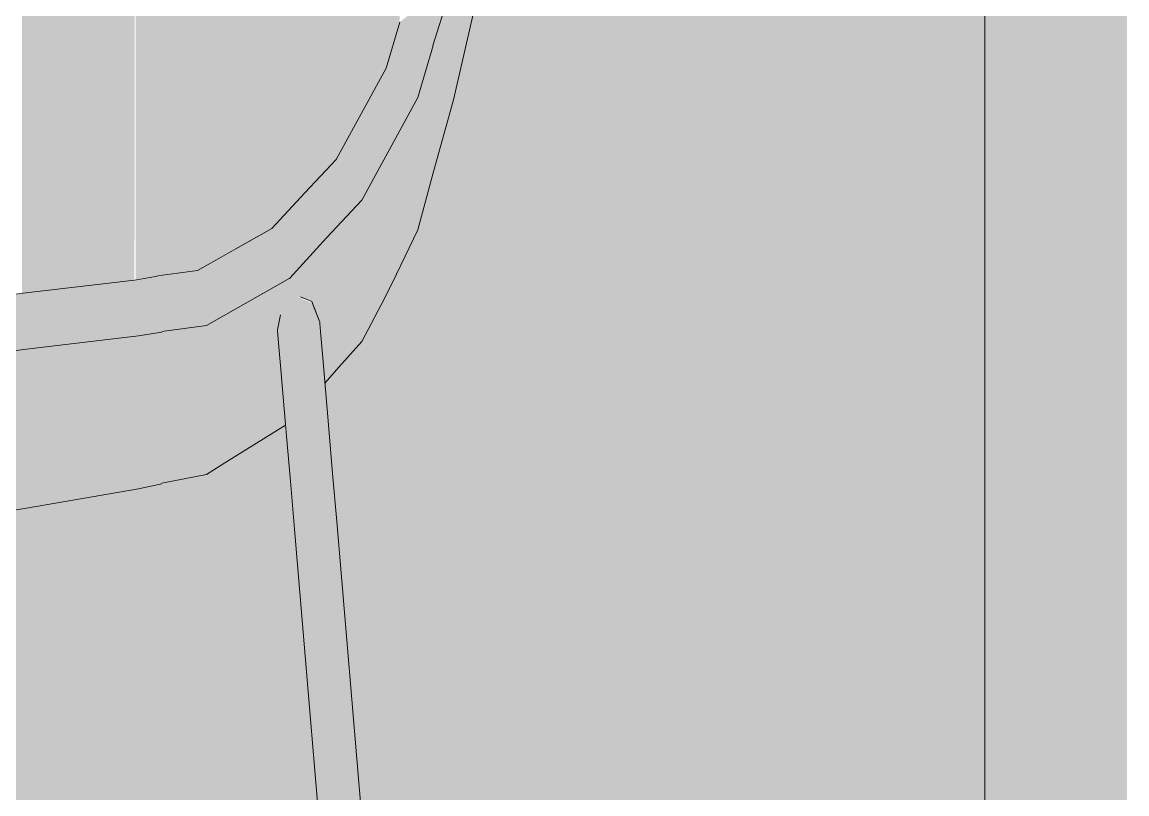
# Model space of a CAD drawing. Header units: centimetres. Extents: x -4381 to 5639, y -3920 to 4826.
# Drawn here: x 74.5737 to 74.8069, y 32.5225 to 32.6855 of the extents above; entities that cross this region are included whole.
import ezdxf
from ezdxf.xclip import XClip

# ---------------------------------------------------------------- set-up
doc = ezdxf.new("R2010")
doc.units = ezdxf.units.CM
doc.header["$MEASUREMENT"] = 0
doc.header["$XCLIPFRAME"] = 0
doc.set_wipeout_variables(frame=1)
doc.linetypes.add('Wipeout_Contour', pattern=[100, 0, -100])
for name, color, linetype in [('01- MOBILIER', 7, 'Continuous'), ('Drawing & Figure', 7, 'Continuous'), ('Structural - Bearing', 7, 'Continuous')]:
    doc.layers.add(name, color=color, linetype=linetype)
for name, color, linetype, lineweight in [('01- MOBILIER_Pen_No__101', 252, 'Continuous', 5), ('01- MOBILIER_Pen_No__18', 9, 'Continuous', 5), ('01- MOBILIER_Pen_No__2', 8, 'Continuous', 5), ('01- MOBILIER_Pen_No__7', 7, 'Continuous', 5)]:
    doc.layers.add(name, color=color, linetype=linetype, lineweight=lineweight)
for name, color, linetype, lineweight, true_color in [('01- MOBILIER_Pen_No__102', 7, 'Continuous', 5, 0xcccccc), ('01- MOBILIER_Pen_No__112', 7, 'Continuous', 5, 0xd5aaaa), ('01- MOBILIER_Pen_No__160', 7, 'Continuous', 5, 0xdae3bb), ('01- MOBILIER_Pen_No__178', 7, 'Continuous', 5, 0xbda888), ('01- MOBILIER_Pen_No__180', 7, 'Continuous', 5, 0xe2e3c6), ('01- MOBILIER_Pen_No__184', 7, 'Continuous', 5, 0xc5d295), ('01- MOBILIER_Pen_No__186', 7, 'Continuous', 5, 0xe8e8e8), ('01- MOBILIER_Pen_No__62', 7, 'Continuous', 5, 0xaaaaaa), ('Structural - Bearing_Pen_No__102', 7, 'Continuous', 5, 0xcccccc)]:
    doc.layers.add(name, color=color, linetype=linetype, lineweight=lineweight, true_color=true_color)

# ---------------------------------------------------------------- blocks, each defined once
blk = doc.blocks.new('Drawing_7_7', base_point=(-363.09186, 32.20361))
at = {"color": 254, "linetype": 'Wipeout_Contour', "lineweight": 0, "ltscale": 325.861173}
blk.add_wipeout([(74.5737, 32.87861), (74.5737, 32.62819), (74.59742, 32.63101), (74.59765, 32.87861)], dxfattribs=at).dxf.layer = '01- MOBILIER'
at = {"color": 254, "linetype": 'Wipeout_Contour', "lineweight": 0, "ltscale": 326.193662}
blk.add_wipeout([(74.77889, 32.20361), (74.77889, 32.85611), (74.77688, 32.85611), (74.77688, 32.20361)], dxfattribs=at).dxf.layer = '01- MOBILIER'
at = {"color": 254, "linetype": 'Wipeout_Contour', "lineweight": 0, "ltscale": 326.296332}
blk.add_wipeout([(74.80688, 32.20361), (74.80688, 32.85611), (74.80487, 32.85611), (74.80487, 32.20361)], dxfattribs=at).dxf.layer = '01- MOBILIER'
at = {"color": 254, "linetype": 'Wipeout_Contour', "lineweight": 0, "ltscale": 325.519929}
blk.add_wipeout([(74.67063, 32.20361), (74.67196, 32.20361), (74.64011, 32.58001), (74.63875, 32.58043)], dxfattribs=at).dxf.layer = '01- MOBILIER'
at = {"layer": '01- MOBILIER_Pen_No__101', "linetype": 'Continuous', "ltscale": 10}
blk.add_hatch(color=256, dxfattribs=at).paths.add_polyline_path([(74.77889, 32.20361), (74.77889, 32.85611), (74.77688, 32.85611), (74.77688, 32.20361)])
at = {"layer": '01- MOBILIER_Pen_No__102', "linetype": 'Continuous', "ltscale": 10}
blk.add_hatch(color=256, dxfattribs=at).paths.add_polyline_path([(74.80688, 32.20361), (74.80688, 32.85611), (74.80487, 32.85611), (74.80487, 32.20361)])
at = {"layer": '01- MOBILIER_Pen_No__160', "linetype": 'Continuous', "ltscale": 10}
blk.add_hatch(color=256, dxfattribs=at).paths.add_polyline_path([(74.5737, 32.87861), (74.5737, 32.62819), (74.59742, 32.63101), (74.59765, 32.87861)])
at = {"layer": '01- MOBILIER_Pen_No__186', "linetype": 'Continuous', "ltscale": 10}
blk.add_hatch(color=256, dxfattribs=at).paths.add_polyline_path([(74.67063, 32.20361), (74.67196, 32.20361), (74.64011, 32.58001), (74.63875, 32.58043)])
at = {"color": 254, "linetype": 'Wipeout_Contour', "lineweight": 0, "ltscale": 488.554374}
blk.add_wipeout([(74.59765, 32.87861), (74.59765, 32.63105), (74.60229, 32.63183), (74.6107, 32.63304), (74.61857, 32.63745), (74.61857, 32.87861)], dxfattribs=at).dxf.layer = '01- MOBILIER'
at = {"color": 254, "linetype": 'Wipeout_Contour', "lineweight": 0, "ltscale": 326.282561}
blk.add_wipeout([(74.80487, 32.20361), (74.80487, 32.85611), (74.79938, 32.85611), (74.79938, 32.20361)], dxfattribs=at).dxf.layer = '01- MOBILIER'
at = {"color": 254, "linetype": 'Wipeout_Contour', "lineweight": 0, "ltscale": 243.969373}
blk.add_wipeout([(74.56606, 32.62722), (74.57462, 32.61639), (74.57395, 32.62822)], dxfattribs=at).dxf.layer = '01- MOBILIER'
at = {"color": 254, "linetype": 'Wipeout_Contour', "lineweight": 0, "ltscale": 325.51347}
blk.add_wipeout([(74.66742, 32.20361), (74.67063, 32.20361), (74.63875, 32.58043), (74.63557, 32.58014)], dxfattribs=at).dxf.layer = '01- MOBILIER'
at = {"layer": '01- MOBILIER_Pen_No__180', "linetype": 'Continuous', "ltscale": 10}
blk.add_hatch(color=256, dxfattribs=at).paths.add_polyline_path([(74.56606, 32.62722), (74.57462, 32.61639), (74.57395, 32.62822)])
at = {"layer": '01- MOBILIER_Pen_No__184', "linetype": 'Continuous', "ltscale": 10}
blk.add_hatch(color=256, dxfattribs=at).paths.add_polyline_path([(74.59765, 32.87861), (74.59765, 32.63105), (74.60229, 32.63183), (74.6107, 32.63304), (74.61857, 32.63745), (74.61857, 32.87861)])
at = {"layer": '01- MOBILIER_Pen_No__186', "linetype": 'Continuous', "ltscale": 10}
for points in [[(74.80487, 32.20361), (74.80487, 32.85611), (74.79938, 32.85611), (74.79938, 32.20361)], [(74.66742, 32.20361), (74.67063, 32.20361), (74.63875, 32.58043), (74.63557, 32.58014)]]:
    blk.add_hatch(color=256, dxfattribs=at).paths.add_polyline_path(points)
at = {"color": 254, "linetype": 'Wipeout_Contour', "lineweight": 0, "ltscale": 325.998597}
blk.add_wipeout([(74.61857, 32.87861), (74.61857, 32.63745), (74.62643, 32.64187), (74.62643, 32.87861)], dxfattribs=at).dxf.layer = '01- MOBILIER'
at = {"color": 254, "linetype": 'Wipeout_Contour', "lineweight": 0, "ltscale": 326.258727}
blk.add_wipeout([(74.79938, 32.20361), (74.79938, 32.85611), (74.79188, 32.85611), (74.79188, 32.20361)], dxfattribs=at).dxf.layer = '01- MOBILIER'
at = {"color": 254, "linetype": 'Wipeout_Contour', "lineweight": 0, "ltscale": 244.404879}
blk.add_wipeout([(74.56606, 32.62722), (74.56666, 32.61539), (74.57462, 32.61639)], dxfattribs=at).dxf.layer = '01- MOBILIER'
at = {"color": 254, "linetype": 'Wipeout_Contour', "lineweight": 0, "ltscale": 325.501966}
blk.add_wipeout([(74.66421, 32.20361), (74.66742, 32.20361), (74.63557, 32.58014), (74.63243, 32.57931)], dxfattribs=at).dxf.layer = '01- MOBILIER'
at = {"layer": '01- MOBILIER_Pen_No__101', "linetype": 'Continuous', "ltscale": 10}
blk.add_hatch(color=256, dxfattribs=at).paths.add_polyline_path([(74.66421, 32.20361), (74.66742, 32.20361), (74.63557, 32.58014), (74.63243, 32.57931)])
at = {"layer": '01- MOBILIER_Pen_No__102', "linetype": 'Continuous', "ltscale": 10}
blk.add_hatch(color=256, dxfattribs=at).paths.add_polyline_path([(74.79938, 32.20361), (74.79938, 32.85611), (74.79188, 32.85611), (74.79188, 32.20361)])
at = {"layer": '01- MOBILIER_Pen_No__112', "linetype": 'Continuous', "ltscale": 10}
blk.add_hatch(color=256, dxfattribs=at).paths.add_polyline_path([(74.61857, 32.87861), (74.61857, 32.63745), (74.62643, 32.64187), (74.62643, 32.87861)])
at = {"layer": '01- MOBILIER_Pen_No__180', "linetype": 'Continuous', "ltscale": 10}
blk.add_hatch(color=256, dxfattribs=at).paths.add_polyline_path([(74.56606, 32.62722), (74.56666, 32.61539), (74.57462, 32.61639)])
at = {"color": 254, "linetype": 'Wipeout_Contour', "lineweight": 0, "ltscale": 407.329464}
blk.add_wipeout([(74.62643, 32.87861), (74.62643, 32.64187), (74.63336, 32.6494), (74.64002, 32.65645), (74.64002, 32.87861)], dxfattribs=at).dxf.layer = '01- MOBILIER'
at = {"color": 254, "linetype": 'Wipeout_Contour', "lineweight": 0, "ltscale": 326.231217}
blk.add_wipeout([(74.79188, 32.20361), (74.79188, 32.85611), (74.78438, 32.85611), (74.78438, 32.20361)], dxfattribs=at).dxf.layer = '01- MOBILIER'
at = {"color": 254, "linetype": 'Wipeout_Contour', "lineweight": 0, "ltscale": 243.922129}
blk.add_wipeout([(74.57395, 32.62822), (74.59827, 32.61921), (74.59742, 32.63101)], dxfattribs=at).dxf.layer = '01- MOBILIER'
at = {"color": 254, "linetype": 'Wipeout_Contour', "lineweight": 0, "ltscale": 325.493218}
blk.add_wipeout([(74.66289, 32.20361), (74.66421, 32.20361), (74.63243, 32.57931), (74.63118, 32.57842)], dxfattribs=at).dxf.layer = '01- MOBILIER'
at = {"layer": '01- MOBILIER_Pen_No__101', "linetype": 'Continuous', "ltscale": 10}
for points in [[(74.62643, 32.87861), (74.62643, 32.64187), (74.63336, 32.6494), (74.64002, 32.65645), (74.64002, 32.87861)], [(74.66289, 32.20361), (74.66421, 32.20361), (74.63243, 32.57931), (74.63118, 32.57842)]]:
    blk.add_hatch(color=256, dxfattribs=at).paths.add_polyline_path(points)
at = {"layer": '01- MOBILIER_Pen_No__180', "linetype": 'Continuous', "ltscale": 10}
blk.add_hatch(color=256, dxfattribs=at).paths.add_polyline_path([(74.57395, 32.62822), (74.59827, 32.61921), (74.59742, 32.63101)])
at = {"layer": '01- MOBILIER_Pen_No__62', "linetype": 'Continuous', "ltscale": 10}
blk.add_hatch(color=256, dxfattribs=at).paths.add_polyline_path([(74.79188, 32.20361), (74.79188, 32.85611), (74.78438, 32.85611), (74.78438, 32.20361)])
at = {"color": 254, "linetype": 'Wipeout_Contour', "lineweight": 0, "ltscale": 326.130654}
blk.add_wipeout([(74.64002, 32.87861), (74.64002, 32.65645), (74.65053, 32.67572), (74.65053, 32.87861)], dxfattribs=at).dxf.layer = '01- MOBILIER'
at = {"color": 254, "linetype": 'Wipeout_Contour', "lineweight": 0, "ltscale": 326.207401}
blk.add_wipeout([(74.78438, 32.20361), (74.78438, 32.85611), (74.77889, 32.85611), (74.77889, 32.20361)], dxfattribs=at).dxf.layer = '01- MOBILIER'
at = {"color": 254, "linetype": 'Wipeout_Contour', "lineweight": 0, "ltscale": 244.54383}
blk.add_wipeout([(74.57395, 32.62822), (74.57462, 32.61639), (74.59827, 32.61921)], dxfattribs=at).dxf.layer = '01- MOBILIER'
at = {"color": 254, "linetype": 'Wipeout_Contour', "lineweight": 0, "ltscale": 325.718515}
blk.add_wipeout([(74.64011, 32.58001), (74.63925, 32.59017), (74.63783, 32.59136), (74.63875, 32.58043)], dxfattribs=at).dxf.layer = '01- MOBILIER'
at = {"layer": '01- MOBILIER_Pen_No__180', "linetype": 'Continuous', "ltscale": 10}
blk.add_hatch(color=256, dxfattribs=at).paths.add_polyline_path([(74.57395, 32.62822), (74.57462, 32.61639), (74.59827, 32.61921)])
at = {"layer": '01- MOBILIER_Pen_No__186', "linetype": 'Continuous', "ltscale": 10}
blk.add_hatch(color=256, dxfattribs=at).paths.add_polyline_path([(74.64011, 32.58001), (74.63925, 32.59017), (74.63783, 32.59136), (74.63875, 32.58043)])
at = {"layer": '01- MOBILIER_Pen_No__2', "linetype": 'Continuous', "ltscale": 10}
for points in [[(74.64002, 32.87861), (74.64002, 32.65645), (74.65053, 32.67572), (74.65053, 32.87861)], [(74.78438, 32.20361), (74.78438, 32.85611), (74.77889, 32.85611), (74.77889, 32.20361)]]:
    blk.add_hatch(color=256, dxfattribs=at).paths.add_polyline_path(points)
at = {"layer": '01- MOBILIER_Pen_No__7', "linetype": 'Continuous', "ltscale": 10}
blk.add_line((74.56606, 32.62722), (74.57395, 32.62822), dxfattribs=at)
at = {"color": 254, "linetype": 'Wipeout_Contour', "lineweight": 0, "ltscale": 326.15127}
blk.add_wipeout([(74.65339, 32.87861), (74.65053, 32.87861), (74.65053, 32.67572), (74.65339, 32.68541)], dxfattribs=at).dxf.layer = '01- MOBILIER'
at = {"color": 254, "linetype": 'Wipeout_Contour', "lineweight": 0, "ltscale": 244.129872}
blk.add_wipeout([(74.59742, 32.63101), (74.60318, 32.62003), (74.6023, 32.63183)], dxfattribs=at).dxf.layer = '01- MOBILIER'
at = {"color": 254, "linetype": 'Wipeout_Contour', "lineweight": 0, "ltscale": 325.768235}
blk.add_wipeout([(74.63875, 32.58043), (74.63783, 32.59136), (74.63462, 32.59138), (74.63557, 32.58014)], dxfattribs=at).dxf.layer = '01- MOBILIER'
at = {"layer": '01- MOBILIER_Pen_No__180', "linetype": 'Continuous', "ltscale": 10}
blk.add_hatch(color=256, dxfattribs=at).paths.add_polyline_path([(74.59742, 32.63101), (74.60318, 32.62003), (74.6023, 32.63183)])
at = {"layer": '01- MOBILIER_Pen_No__186', "linetype": 'Continuous', "ltscale": 10}
blk.add_hatch(color=256, dxfattribs=at).paths.add_polyline_path([(74.63875, 32.58043), (74.63783, 32.59136), (74.63462, 32.59138), (74.63557, 32.58014)])
at = {"layer": '01- MOBILIER_Pen_No__2', "linetype": 'Continuous', "ltscale": 10}
blk.add_hatch(color=256, dxfattribs=at).paths.add_polyline_path([(74.65339, 32.87861), (74.65053, 32.87861), (74.65053, 32.67572), (74.65339, 32.68541)])
at = {"color": 254, "linetype": 'Wipeout_Contour', "lineweight": 0, "ltscale": 244.4171}
blk.add_wipeout([(74.59742, 32.63101), (74.59827, 32.61921), (74.60318, 32.62003)], dxfattribs=at).dxf.layer = '01- MOBILIER'
at = {"color": 254, "linetype": 'Wipeout_Contour', "lineweight": 0, "ltscale": 325.719434}
blk.add_wipeout([(74.63925, 32.59017), (74.63845, 32.59963), (74.63695, 32.60175), (74.63783, 32.59136)], dxfattribs=at).dxf.layer = '01- MOBILIER'
at = {"color": 254, "linetype": 'Wipeout_Contour', "lineweight": 0, "ltscale": 325.747347}
blk.add_wipeout([(74.63557, 32.58014), (74.63462, 32.59138), (74.63151, 32.59023), (74.63243, 32.57931)], dxfattribs=at).dxf.layer = '01- MOBILIER'
at = {"layer": '01- MOBILIER_Pen_No__180', "linetype": 'Continuous', "ltscale": 10}
blk.add_hatch(color=256, dxfattribs=at).paths.add_polyline_path([(74.59742, 32.63101), (74.59827, 32.61921), (74.60318, 32.62003)])
at = {"layer": '01- MOBILIER_Pen_No__186', "linetype": 'Continuous', "ltscale": 10}
blk.add_hatch(color=256, dxfattribs=at).paths.add_polyline_path([(74.63925, 32.59017), (74.63845, 32.59963), (74.63695, 32.60175), (74.63783, 32.59136)])
at = {"layer": '01- MOBILIER_Pen_No__62', "linetype": 'Continuous', "ltscale": 10}
blk.add_hatch(color=256, dxfattribs=at).paths.add_polyline_path([(74.63557, 32.58014), (74.63462, 32.59138), (74.63151, 32.59023), (74.63243, 32.57931)])
at = {"layer": '01- MOBILIER_Pen_No__7', "linetype": 'Continuous', "ltscale": 10}
blk.add_line((74.57395, 32.62822), (74.59742, 32.63101), dxfattribs=at)
at = {"color": 254, "linetype": 'Wipeout_Contour', "lineweight": 0, "ltscale": 244.16889}
blk.add_wipeout([(74.60229, 32.63192), (74.61259, 32.62142), (74.6107, 32.63304)], dxfattribs=at).dxf.layer = '01- MOBILIER'
at = {"color": 254, "linetype": 'Wipeout_Contour', "lineweight": 0, "ltscale": 488.825347}
blk.add_wipeout([(74.56666, 32.61539), (74.56666, 32.58155), (74.57462, 32.58286), (74.59827, 32.58692), (74.59827, 32.61921), (74.57462, 32.61639)], dxfattribs=at).dxf.layer = '01- MOBILIER'
at = {"color": 254, "linetype": 'Wipeout_Contour', "lineweight": 0, "ltscale": 325.756675}
blk.add_wipeout([(74.63783, 32.59136), (74.63695, 32.60175), (74.6337, 32.60217), (74.63462, 32.59138)], dxfattribs=at).dxf.layer = '01- MOBILIER'
at = {"color": 254, "linetype": 'Wipeout_Contour', "lineweight": 0, "ltscale": 325.74307}
blk.add_wipeout([(74.63243, 32.57931), (74.63151, 32.59023), (74.63032, 32.58858), (74.63118, 32.57842)], dxfattribs=at).dxf.layer = '01- MOBILIER'
at = {"layer": '01- MOBILIER_Pen_No__101', "linetype": 'Continuous', "ltscale": 10}
blk.add_hatch(color=256, dxfattribs=at).paths.add_polyline_path([(74.63243, 32.57931), (74.63151, 32.59023), (74.63032, 32.58858), (74.63118, 32.57842)])
at = {"layer": '01- MOBILIER_Pen_No__178', "linetype": 'Continuous', "ltscale": 10}
blk.add_hatch(color=256, dxfattribs=at).paths.add_polyline_path([(74.56666, 32.61539), (74.56666, 32.58155), (74.57462, 32.58286), (74.59827, 32.58692), (74.59827, 32.61921), (74.57462, 32.61639)])
at = {"layer": '01- MOBILIER_Pen_No__186', "linetype": 'Continuous', "ltscale": 10}
for points in [[(74.60229, 32.63192), (74.61259, 32.62142), (74.6107, 32.63304)], [(74.63783, 32.59136), (74.63695, 32.60175), (74.6337, 32.60217), (74.63462, 32.59138)]]:
    blk.add_hatch(color=256, dxfattribs=at).paths.add_polyline_path(points)
at = {"layer": '01- MOBILIER_Pen_No__7', "linetype": 'Continuous', "ltscale": 10}
blk.add_line((74.56666, 32.61539), (74.57462, 32.61639), dxfattribs=at)
at = {"color": 254, "linetype": 'Wipeout_Contour', "lineweight": 0, "ltscale": 406.583879}
blk.add_wipeout([(74.59827, 32.58692), (74.60318, 32.58801), (74.60318, 32.60028), (74.60318, 32.62003), (74.59827, 32.61921)], dxfattribs=at).dxf.layer = '01- MOBILIER'
at = {"color": 254, "linetype": 'Wipeout_Contour', "lineweight": 0, "ltscale": 325.737683}
blk.add_wipeout([(74.63845, 32.59963), (74.63775, 32.6079), (74.63618, 32.61084), (74.63695, 32.60175)], dxfattribs=at).dxf.layer = '01- MOBILIER'
at = {"color": 254, "linetype": 'Wipeout_Contour', "lineweight": 0, "ltscale": 325.760168}
blk.add_wipeout([(74.63462, 32.59138), (74.6337, 32.60217), (74.63063, 32.60063), (74.63151, 32.59023)], dxfattribs=at).dxf.layer = '01- MOBILIER'
at = {"layer": '01- MOBILIER_Pen_No__178', "linetype": 'Continuous', "ltscale": 10}
blk.add_hatch(color=256, dxfattribs=at).paths.add_polyline_path([(74.59827, 32.58692), (74.60318, 32.58801), (74.60318, 32.60028), (74.60318, 32.62003), (74.59827, 32.61921)])
at = {"layer": '01- MOBILIER_Pen_No__186', "linetype": 'Continuous', "ltscale": 10}
blk.add_hatch(color=256, dxfattribs=at).paths.add_polyline_path([(74.63845, 32.59963), (74.63775, 32.6079), (74.63618, 32.61084), (74.63695, 32.60175)])
at = {"layer": '01- MOBILIER_Pen_No__62', "linetype": 'Continuous', "ltscale": 10}
blk.add_hatch(color=256, dxfattribs=at).paths.add_polyline_path([(74.63462, 32.59138), (74.6337, 32.60217), (74.63063, 32.60063), (74.63151, 32.59023)])
at = {"layer": '01- MOBILIER_Pen_No__7', "linetype": 'Continuous', "ltscale": 10}
blk.add_line((74.57462, 32.61639), (74.59827, 32.61921), dxfattribs=at)
at = {"color": 254, "linetype": 'Wipeout_Contour', "lineweight": 0, "ltscale": 244.508155}
blk.add_wipeout([(74.60229, 32.63192), (74.60318, 32.62012), (74.61259, 32.62142)], dxfattribs=at).dxf.layer = '01- MOBILIER'
at = {"color": 254, "linetype": 'Wipeout_Contour', "lineweight": 0, "ltscale": 325.770509}
blk.add_wipeout([(74.63695, 32.60175), (74.63618, 32.61084), (74.63291, 32.6116), (74.6337, 32.60217)], dxfattribs=at).dxf.layer = '01- MOBILIER'
at = {"color": 254, "linetype": 'Wipeout_Contour', "lineweight": 0, "ltscale": 325.759363}
blk.add_wipeout([(74.63151, 32.59023), (74.63063, 32.60063), (74.62952, 32.59804), (74.63032, 32.58858)], dxfattribs=at).dxf.layer = '01- MOBILIER'
at = {"layer": '01- MOBILIER', "linetype": 'Continuous', "lineweight": 0, "ltscale": 10, "true_color": 0xffffff}
blk.add_hatch(color=7, dxfattribs=at).paths.add_polyline_path([(74.63695, 32.60175), (74.63618, 32.61084), (74.63291, 32.6116), (74.6337, 32.60217)])
at = {"layer": '01- MOBILIER_Pen_No__101', "linetype": 'Continuous', "ltscale": 10}
blk.add_hatch(color=256, dxfattribs=at).paths.add_polyline_path([(74.63151, 32.59023), (74.63063, 32.60063), (74.62952, 32.59804), (74.63032, 32.58858)])
at = {"layer": '01- MOBILIER_Pen_No__186', "linetype": 'Continuous', "ltscale": 10}
blk.add_hatch(color=256, dxfattribs=at).paths.add_polyline_path([(74.60229, 32.63192), (74.60318, 32.62012), (74.61259, 32.62142)])
at = {"color": 254, "linetype": 'Wipeout_Contour', "lineweight": 0, "ltscale": 243.926206}
blk.add_wipeout([(74.6107, 32.63304), (74.63021, 32.6314), (74.62643, 32.64186)], dxfattribs=at).dxf.layer = '01- MOBILIER'
at = {"color": 254, "linetype": 'Wipeout_Contour', "lineweight": 0, "ltscale": 325.755494}
blk.add_wipeout([(74.63775, 32.6079), (74.63719, 32.61456), (74.63556, 32.61818), (74.63618, 32.61084)], dxfattribs=at).dxf.layer = '01- MOBILIER'
at = {"color": 254, "linetype": 'Wipeout_Contour', "lineweight": 0, "ltscale": 325.772903}
blk.add_wipeout([(74.6337, 32.60217), (74.63291, 32.6116), (74.62986, 32.60972), (74.63063, 32.60063)], dxfattribs=at).dxf.layer = '01- MOBILIER'
at = {"layer": '01- MOBILIER_Pen_No__186', "linetype": 'Continuous', "ltscale": 10}
for points in [[(74.6107, 32.63304), (74.63021, 32.6314), (74.62643, 32.64186)], [(74.63775, 32.6079), (74.63719, 32.61456), (74.63556, 32.61818), (74.63618, 32.61084)]]:
    blk.add_hatch(color=256, dxfattribs=at).paths.add_polyline_path(points)
at = {"layer": '01- MOBILIER_Pen_No__62', "linetype": 'Continuous', "ltscale": 10}
blk.add_hatch(color=256, dxfattribs=at).paths.add_polyline_path([(74.6337, 32.60217), (74.63291, 32.6116), (74.62986, 32.60972), (74.63063, 32.60063)])
at = {"color": 254, "linetype": 'Wipeout_Contour', "lineweight": 0, "ltscale": 244.172555}
blk.add_wipeout([(74.62643, 32.64186), (74.63798, 32.63989), (74.63336, 32.6494)], dxfattribs=at).dxf.layer = '01- MOBILIER'
at = {"color": 254, "linetype": 'Wipeout_Contour', "lineweight": 0, "ltscale": 325.782731}
blk.add_wipeout([(74.63618, 32.61084), (74.63556, 32.61818), (74.63226, 32.6192), (74.63291, 32.6116)], dxfattribs=at).dxf.layer = '01- MOBILIER'
at = {"color": 254, "linetype": 'Wipeout_Contour', "lineweight": 0, "ltscale": 325.772999}
blk.add_wipeout([(74.63063, 32.60063), (74.62986, 32.60972), (74.62882, 32.6063), (74.62952, 32.59804)], dxfattribs=at).dxf.layer = '01- MOBILIER'
at = {"layer": '01- MOBILIER', "linetype": 'Continuous', "lineweight": 0, "ltscale": 10, "true_color": 0xffffff}
blk.add_hatch(color=7, dxfattribs=at).paths.add_polyline_path([(74.63618, 32.61084), (74.63556, 32.61818), (74.63226, 32.6192), (74.63291, 32.6116)])
at = {"layer": '01- MOBILIER_Pen_No__101', "linetype": 'Continuous', "ltscale": 10}
blk.add_hatch(color=256, dxfattribs=at).paths.add_polyline_path([(74.63063, 32.60063), (74.62986, 32.60972), (74.62882, 32.6063), (74.62952, 32.59804)])
at = {"layer": '01- MOBILIER_Pen_No__186', "linetype": 'Continuous', "ltscale": 10}
blk.add_hatch(color=256, dxfattribs=at).paths.add_polyline_path([(74.62643, 32.64186), (74.63798, 32.63989), (74.63336, 32.6494)])
at = {"color": 254, "linetype": 'Wipeout_Contour', "lineweight": 0, "ltscale": 244.234689}
blk.add_wipeout([(74.63336, 32.6494), (74.64543, 32.64785), (74.64002, 32.65645)], dxfattribs=at).dxf.layer = '01- MOBILIER'
at = {"color": 254, "linetype": 'Wipeout_Contour', "lineweight": 0, "ltscale": 325.773058}
blk.add_wipeout([(74.63719, 32.61456), (74.63679, 32.6193), (74.63512, 32.62338), (74.63556, 32.61818)], dxfattribs=at).dxf.layer = '01- MOBILIER'
at = {"color": 254, "linetype": 'Wipeout_Contour', "lineweight": 0, "ltscale": 325.783552}
blk.add_wipeout([(74.63291, 32.6116), (74.63226, 32.6192), (74.62924, 32.61705), (74.62986, 32.60972)], dxfattribs=at).dxf.layer = '01- MOBILIER'
at = {"layer": '01- MOBILIER_Pen_No__18', "linetype": 'Continuous', "ltscale": 10}
blk.add_hatch(color=256, dxfattribs=at).paths.add_polyline_path([(74.63291, 32.6116), (74.63226, 32.6192), (74.62924, 32.61705), (74.62986, 32.60972)])
at = {"layer": '01- MOBILIER_Pen_No__186', "linetype": 'Continuous', "ltscale": 10}
for points in [[(74.63336, 32.6494), (74.64543, 32.64785), (74.64002, 32.65645)], [(74.63719, 32.61456), (74.63679, 32.6193), (74.63512, 32.62338), (74.63556, 32.61818)]]:
    blk.add_hatch(color=256, dxfattribs=at).paths.add_polyline_path(points)
at = {"color": 254, "linetype": 'Wipeout_Contour', "lineweight": 0, "ltscale": 244.427499}
blk.add_wipeout([(74.64002, 32.65645), (74.65721, 32.66957), (74.65053, 32.67572)], dxfattribs=at).dxf.layer = '01- MOBILIER'
at = {"color": 254, "linetype": 'Wipeout_Contour', "lineweight": 0, "ltscale": 325.792874}
blk.add_wipeout([(74.63556, 32.61818), (74.63512, 32.62338), (74.63181, 32.6246), (74.63226, 32.6192)], dxfattribs=at).dxf.layer = '01- MOBILIER'
at = {"color": 254, "linetype": 'Wipeout_Contour', "lineweight": 0, "ltscale": 325.783624}
blk.add_wipeout([(74.62986, 32.60972), (74.62924, 32.61705), (74.62825, 32.61297), (74.62882, 32.6063)], dxfattribs=at).dxf.layer = '01- MOBILIER'
at = {"layer": '01- MOBILIER', "linetype": 'Continuous', "lineweight": 0, "ltscale": 10, "true_color": 0xffffff}
blk.add_hatch(color=7, dxfattribs=at).paths.add_polyline_path([(74.63556, 32.61818), (74.63512, 32.62338), (74.63181, 32.6246), (74.63226, 32.6192)])
at = {"layer": '01- MOBILIER_Pen_No__101', "linetype": 'Continuous', "ltscale": 10}
blk.add_hatch(color=256, dxfattribs=at).paths.add_polyline_path([(74.62986, 32.60972), (74.62924, 32.61705), (74.62825, 32.61297), (74.62882, 32.6063)])
at = {"layer": '01- MOBILIER_Pen_No__186', "linetype": 'Continuous', "ltscale": 10}
blk.add_hatch(color=256, dxfattribs=at).paths.add_polyline_path([(74.64002, 32.65645), (74.65721, 32.66957), (74.65053, 32.67572)])
at = {"color": 254, "linetype": 'Wipeout_Contour', "lineweight": 0, "ltscale": 244.676657}
blk.add_wipeout([(74.65053, 32.67572), (74.66043, 32.68052), (74.6534, 32.68545)], dxfattribs=at).dxf.layer = '01- MOBILIER'
at = {"color": 254, "linetype": 'Wipeout_Contour', "lineweight": 0, "ltscale": 325.791829}
blk.add_wipeout([(74.63226, 32.6192), (74.63181, 32.6246), (74.6288, 32.62225), (74.62924, 32.61705)], dxfattribs=at).dxf.layer = '01- MOBILIER'
at = {"color": 254, "linetype": 'Wipeout_Contour', "lineweight": 0, "ltscale": 325.791544}
blk.add_wipeout([(74.63679, 32.6193), (74.63657, 32.62186), (74.63488, 32.62619), (74.63512, 32.62338)], dxfattribs=at).dxf.layer = '01- MOBILIER'
at = {"layer": '01- MOBILIER_Pen_No__186', "linetype": 'Continuous', "ltscale": 10}
for points in [[(74.65053, 32.67572), (74.66043, 32.68052), (74.6534, 32.68545)], [(74.63679, 32.6193), (74.63657, 32.62186), (74.63488, 32.62619), (74.63512, 32.62338)]]:
    blk.add_hatch(color=256, dxfattribs=at).paths.add_polyline_path(points)
at = {"layer": '01- MOBILIER_Pen_No__62', "linetype": 'Continuous', "ltscale": 10}
blk.add_hatch(color=256, dxfattribs=at).paths.add_polyline_path([(74.63226, 32.6192), (74.63181, 32.6246), (74.6288, 32.62225), (74.62924, 32.61705)])
at = {"color": 254, "linetype": 'Wipeout_Contour', "lineweight": 0, "ltscale": 407.90819}
blk.add_wipeout([(74.63156, 32.62751), (74.63181, 32.6246), (74.63512, 32.62338), (74.63488, 32.62619), (74.63157, 32.62752)], dxfattribs=at).dxf.layer = '01- MOBILIER'
at = {"color": 254, "linetype": 'Wipeout_Contour', "lineweight": 0, "ltscale": 325.790704}
blk.add_wipeout([(74.62924, 32.61705), (74.6288, 32.62225), (74.62785, 32.6177), (74.62825, 32.61297)], dxfattribs=at).dxf.layer = '01- MOBILIER'
at = {"layer": '01- MOBILIER', "linetype": 'Continuous', "lineweight": 0, "ltscale": 10, "true_color": 0xffffff}
blk.add_hatch(color=7, dxfattribs=at).paths.add_polyline_path([(74.63156, 32.62751), (74.63181, 32.6246), (74.63512, 32.62338), (74.63488, 32.62619), (74.63157, 32.62752)])
at = {"layer": '01- MOBILIER_Pen_No__101', "linetype": 'Continuous', "ltscale": 10}
blk.add_hatch(color=256, dxfattribs=at).paths.add_polyline_path([(74.62924, 32.61705), (74.6288, 32.62225), (74.62785, 32.6177), (74.62825, 32.61297)])
at = {"color": 254, "linetype": 'Wipeout_Contour', "lineweight": 0, "ltscale": 407.326772}
blk.add_wipeout([(74.62857, 32.62496), (74.6288, 32.62225), (74.63181, 32.6246), (74.63156, 32.62751), (74.63021, 32.62606)], dxfattribs=at).dxf.layer = '01- MOBILIER'
at = {"layer": '01- MOBILIER_Pen_No__62', "linetype": 'Continuous', "ltscale": 10}
blk.add_hatch(color=256, dxfattribs=at).paths.add_polyline_path([(74.62857, 32.62496), (74.6288, 32.62225), (74.63181, 32.6246), (74.63156, 32.62751), (74.63021, 32.62606)])
at = {"color": 254, "linetype": 'Wipeout_Contour', "lineweight": 0, "ltscale": 407.195942}
blk.add_wipeout([(74.62853, 32.62489), (74.62764, 32.62026), (74.62785, 32.6177), (74.6288, 32.62225), (74.62857, 32.62496)], dxfattribs=at).dxf.layer = '01- MOBILIER'
at = {"layer": '01- MOBILIER_Pen_No__101', "linetype": 'Continuous', "ltscale": 10}
blk.add_hatch(color=256, dxfattribs=at).paths.add_polyline_path([(74.62853, 32.62489), (74.62764, 32.62026), (74.62785, 32.6177), (74.6288, 32.62225), (74.62857, 32.62496)])
at = {"color": 254, "linetype": 'Wipeout_Contour', "lineweight": 0, "ltscale": 244.837031}
blk.add_wipeout([(74.6107, 32.63304), (74.61259, 32.62142), (74.63021, 32.6314)], dxfattribs=at).dxf.layer = '01- MOBILIER'
at = {"layer": '01- MOBILIER_Pen_No__186', "linetype": 'Continuous', "ltscale": 10}
blk.add_hatch(color=256, dxfattribs=at).paths.add_polyline_path([(74.6107, 32.63304), (74.61259, 32.62142), (74.63021, 32.6314)])
at = {"color": 254, "linetype": 'Wipeout_Contour', "lineweight": 0, "ltscale": 244.654125}
blk.add_wipeout([(74.62643, 32.64186), (74.63021, 32.6314), (74.63798, 32.63989)], dxfattribs=at).dxf.layer = '01- MOBILIER'
at = {"color": 254, "linetype": 'Wipeout_Contour', "lineweight": 0, "ltscale": 407.517764}
blk.add_wipeout([(74.60318, 32.5881), (74.61259, 32.58998), (74.61259, 32.62142), (74.60318, 32.62012), (74.60318, 32.60028)], dxfattribs=at).dxf.layer = '01- MOBILIER'
at = {"layer": '01- MOBILIER_Pen_No__178', "linetype": 'Continuous', "ltscale": 10}
blk.add_hatch(color=256, dxfattribs=at).paths.add_polyline_path([(74.60318, 32.5881), (74.61259, 32.58998), (74.61259, 32.62142), (74.60318, 32.62012), (74.60318, 32.60028)])
at = {"layer": '01- MOBILIER_Pen_No__186', "linetype": 'Continuous', "ltscale": 10}
blk.add_hatch(color=256, dxfattribs=at).paths.add_polyline_path([(74.62643, 32.64186), (74.63021, 32.6314), (74.63798, 32.63989)])
at = {"layer": '01- MOBILIER_Pen_No__7', "linetype": 'Continuous', "ltscale": 10}
blk.add_line((74.59827, 32.61921), (74.60318, 32.62003), dxfattribs=at)
at = {"color": 254, "linetype": 'Wipeout_Contour', "lineweight": 0, "ltscale": 244.644224}
blk.add_wipeout([(74.63336, 32.6494), (74.63798, 32.63989), (74.64543, 32.64785)], dxfattribs=at).dxf.layer = '01- MOBILIER'
at = {"color": 254, "linetype": 'Wipeout_Contour', "lineweight": 0, "ltscale": 732.099542}
blk.add_wipeout([(74.61259, 32.62142), (74.61259, 32.58998), (74.61651, 32.59246), (74.62932, 32.60036), (74.62762, 32.62052), (74.62822, 32.62366), (74.62853, 32.62489), (74.63021, 32.62606), (74.63021, 32.6314)], dxfattribs=at).dxf.layer = '01- MOBILIER'
at = {"layer": '01- MOBILIER_Pen_No__101', "linetype": 'Continuous', "ltscale": 10}
blk.add_hatch(color=256, dxfattribs=at).paths.add_polyline_path([(74.61259, 32.62142), (74.61259, 32.58998), (74.61651, 32.59246), (74.62932, 32.60036), (74.62762, 32.62052), (74.62822, 32.62366), (74.62853, 32.62489), (74.63021, 32.62606), (74.63021, 32.6314)])
at = {"layer": '01- MOBILIER_Pen_No__186', "linetype": 'Continuous', "ltscale": 10}
blk.add_hatch(color=256, dxfattribs=at).paths.add_polyline_path([(74.63336, 32.6494), (74.63798, 32.63989), (74.64543, 32.64785)])
at = {"layer": '01- MOBILIER_Pen_No__7', "linetype": 'Continuous', "ltscale": 10}
for p, q in [((74.62822, 32.62367), (74.62762, 32.62052)), ((74.60318, 32.62012), (74.61259, 32.62142)), ((74.62764, 32.62026), (74.62762, 32.62052)), ((74.62785, 32.6177), (74.62764, 32.62026)), ((74.62825, 32.61297), (74.62785, 32.6177)), ((74.62882, 32.6063), (74.62825, 32.61297))]:
    blk.add_line(p, q, dxfattribs=at)
at = {"color": 254, "linetype": 'Wipeout_Contour', "lineweight": 0, "ltscale": 244.569147}
blk.add_wipeout([(74.64002, 32.65645), (74.64543, 32.64785), (74.65721, 32.66957)], dxfattribs=at).dxf.layer = '01- MOBILIER'
at = {"color": 254, "linetype": 'Wipeout_Contour', "lineweight": 0, "ltscale": 2036.123766}
blk.add_wipeout([(74.34541, 32.60036), (74.31185, 32.20361), (74.66289, 32.20361), (74.62932, 32.60036), (74.61651, 32.59246), (74.61259, 32.58998), (74.60318, 32.5881), (74.59827, 32.58692), (74.57462, 32.58286), (74.56666, 32.58155), (74.54572, 32.57913), (74.53498, 32.57797), (74.5166, 32.57688), (74.50324, 32.57618), (74.48737, 32.57612), (74.47149, 32.57618), (74.45813, 32.57688), (74.43976, 32.57797), (74.42901, 32.57913), (74.40807, 32.58155), (74.40011, 32.58286), (74.37646, 32.58692), (74.37155, 32.58801), (74.36214, 32.58998), (74.35822, 32.59246)], dxfattribs=at).dxf.layer = 'Structural - Bearing'
at = {"layer": '01- MOBILIER_Pen_No__186', "linetype": 'Continuous', "ltscale": 10}
blk.add_hatch(color=256, dxfattribs=at).paths.add_polyline_path([(74.64002, 32.65645), (74.64543, 32.64785), (74.65721, 32.66957)])
at = {"layer": 'Structural - Bearing_Pen_No__102', "linetype": 'Continuous', "ltscale": 10}
blk.add_hatch(color=256, dxfattribs=at).paths.add_polyline_path([(74.34541, 32.60036), (74.31185, 32.20361), (74.66289, 32.20361), (74.62932, 32.60036), (74.61651, 32.59246), (74.61259, 32.58998), (74.60318, 32.5881), (74.59827, 32.58692), (74.57462, 32.58286), (74.56666, 32.58155), (74.54572, 32.57913), (74.53498, 32.57797), (74.5166, 32.57688), (74.50324, 32.57618), (74.48737, 32.57612), (74.47149, 32.57618), (74.45813, 32.57688), (74.43976, 32.57797), (74.42901, 32.57913), (74.40807, 32.58155), (74.40011, 32.58286), (74.37646, 32.58692), (74.37155, 32.58801), (74.36214, 32.58998), (74.35822, 32.59246)])
at = {"layer": '01- MOBILIER_Pen_No__7', "linetype": 'Continuous', "ltscale": 10}
for p, q in [((74.62952, 32.59804), (74.62882, 32.6063)), ((74.62932, 32.60036), (74.61651, 32.59246)), ((74.63032, 32.58858), (74.62952, 32.59804)), ((74.61651, 32.59246), (74.61259, 32.58998)), ((74.61259, 32.58998), (74.60318, 32.5881)), ((74.59827, 32.58692), (74.57462, 32.58286)), ((74.60318, 32.58801), (74.59827, 32.58692)), ((74.63118, 32.57842), (74.63032, 32.58858)), ((74.57462, 32.58286), (74.56666, 32.58155))]:
    blk.add_line(p, q, dxfattribs=at)
at = {"color": 254, "linetype": 'Wipeout_Contour', "lineweight": 0, "ltscale": 244.348982}
blk.add_wipeout([(74.65053, 32.67572), (74.65721, 32.66957), (74.66043, 32.68052)], dxfattribs=at).dxf.layer = '01- MOBILIER'
at = {"color": 254, "linetype": 'Wipeout_Contour', "lineweight": 0, "ltscale": 814.784647}
blk.add_wipeout([(74.63021, 32.6314), (74.63021, 32.62606), (74.63156, 32.62751), (74.63485, 32.62647), (74.63655, 32.62211), (74.63764, 32.6093), (74.64057, 32.61263), (74.64543, 32.61804), (74.64543, 32.64785), (74.63798, 32.63989)], dxfattribs=at).dxf.layer = '01- MOBILIER'
at = {"layer": '01- MOBILIER_Pen_No__186', "linetype": 'Continuous', "ltscale": 10}
blk.add_hatch(color=256, dxfattribs=at).paths.add_polyline_path([(74.65053, 32.67572), (74.65721, 32.66957), (74.66043, 32.68052)])
at = {"layer": '01- MOBILIER_Pen_No__2', "linetype": 'Continuous', "ltscale": 10}
blk.add_hatch(color=256, dxfattribs=at).paths.add_polyline_path([(74.63021, 32.6314), (74.63021, 32.62606), (74.63156, 32.62751), (74.63485, 32.62647), (74.63655, 32.62211), (74.63764, 32.6093), (74.64057, 32.61263), (74.64543, 32.61804), (74.64543, 32.64785), (74.63798, 32.63989)])
at = {"layer": '01- MOBILIER_Pen_No__7', "linetype": 'Continuous', "ltscale": 10}
blk.add_line((74.63486, 32.62647), (74.63244, 32.62745), dxfattribs=at)
at = {"color": 254, "linetype": 'Wipeout_Contour', "lineweight": 0, "ltscale": 488.63944}
blk.add_wipeout([(74.64543, 32.64785), (74.64543, 32.61804), (74.65018, 32.62709), (74.65256, 32.63199), (74.65721, 32.64157), (74.65721, 32.66957)], dxfattribs=at).dxf.layer = '01- MOBILIER'
at = {"layer": '01- MOBILIER_Pen_No__101', "linetype": 'Continuous', "ltscale": 10}
blk.add_hatch(color=256, dxfattribs=at).paths.add_polyline_path([(74.64543, 32.64785), (74.64543, 32.61804), (74.65018, 32.62709), (74.65256, 32.63199), (74.65721, 32.64157), (74.65721, 32.66957)])
at = {"color": 254, "linetype": 'Wipeout_Contour', "lineweight": 0, "ltscale": 325.978424}
blk.add_wipeout([(74.65721, 32.64157), (74.66043, 32.65362), (74.66043, 32.68052), (74.65721, 32.66957)], dxfattribs=at).dxf.layer = '01- MOBILIER'
at = {"layer": '01- MOBILIER_Pen_No__178', "linetype": 'Continuous', "ltscale": 10}
blk.add_hatch(color=256, dxfattribs=at).paths.add_polyline_path([(74.65721, 32.64157), (74.66043, 32.65362), (74.66043, 32.68052), (74.65721, 32.66957)])
at = {"color": 254, "linetype": 'Wipeout_Contour', "lineweight": 0, "ltscale": 244.343255}
blk.add_wipeout([(74.65339, 32.68546), (74.66041, 32.68053), (74.66474, 32.69424)], dxfattribs=at).dxf.layer = '01- MOBILIER'
at = {"layer": '01- MOBILIER', "linetype": 'Continuous', "lineweight": 0, "ltscale": 10, "true_color": 0xffffff}
blk.add_hatch(color=7, dxfattribs=at).paths.add_polyline_path([(74.65339, 32.68546), (74.66041, 32.68053), (74.66474, 32.69424)])
at = {"color": 254, "linetype": 'Wipeout_Contour', "lineweight": 0, "ltscale": 326.015697}
blk.add_wipeout([(74.66041, 32.68053), (74.66043, 32.65367), (74.66474, 32.66903), (74.66474, 32.69424)], dxfattribs=at).dxf.layer = '01- MOBILIER'
at = {"layer": '01- MOBILIER_Pen_No__178', "linetype": 'Continuous', "ltscale": 10}
blk.add_hatch(color=256, dxfattribs=at).paths.add_polyline_path([(74.66041, 32.68053), (74.66043, 32.65367), (74.66474, 32.66903), (74.66474, 32.69424)])
at = {"color": 254, "linetype": 'Wipeout_Contour', "lineweight": 0, "ltscale": 326.085104}
blk.add_wipeout([(74.66474, 32.66903), (74.67206, 32.70069), (74.67206, 32.72252), (74.66474, 32.69424)], dxfattribs=at).dxf.layer = '01- MOBILIER'
at = {"layer": '01- MOBILIER_Pen_No__112', "linetype": 'Continuous', "ltscale": 10}
blk.add_hatch(color=256, dxfattribs=at).paths.add_polyline_path([(74.66474, 32.66903), (74.67206, 32.70069), (74.67206, 32.72252), (74.66474, 32.69424)])
at = {"color": 254, "linetype": 'Wipeout_Contour', "lineweight": 0, "ltscale": 5476.785242}
blk.add_wipeout([(76.51688, 35.40361), (73.96688, 35.40361), (73.96688, 32.93361), (74.30455, 32.93361), (74.30945, 32.93859), (74.31431, 32.94284), (74.31752, 32.94424), (74.33472, 32.95179), (74.3483, 32.95581), (74.35617, 32.95882), (74.37708, 32.96297), (74.38738, 32.96537), (74.40103, 32.96701), (74.41993, 32.96994), (74.4254, 32.9702), (74.45006, 32.97225), (74.45341, 32.97265), (74.47491, 32.97297), (74.48737, 32.97361), (74.49982, 32.97297), (74.52133, 32.97265), (74.52467, 32.97225), (74.54934, 32.9702), (74.55481, 32.96994), (74.5737, 32.96701), (74.58735, 32.96537), (74.59765, 32.96297), (74.61857, 32.95877), (74.62643, 32.95581), (74.63991, 32.95185), (74.65721, 32.94424), (74.66043, 32.94285), (74.66529, 32.93859), (74.67018, 32.93361), (74.91688, 32.93361), (74.91688, 32.90861), (74.82188, 32.90861), (74.82938, 32.9066), (74.83487, 32.90111), (74.83688, 32.89361), (74.83688, 32.63255), (74.83846, 32.63304), (74.84619, 32.64186), (74.85035, 32.6494), (74.85609, 32.65645), (74.86815, 32.67572), (74.87341, 32.68546), (74.88288, 32.69879), (74.90188, 32.7263), (74.91337, 32.7433), (74.92383, 32.75419), (74.95018, 32.78217), (74.96196, 32.79483), (74.98131, 32.81004), (75.00363, 32.82773), (75.02006, 32.83736), (75.04864, 32.85416), (75.04958, 32.85174), (75.05618, 32.85564), (75.05472, 32.85926), (75.0613, 32.86465), (75.08005, 32.88013), (75.10098, 32.89394), (75.11386, 32.90255), (75.11688, 32.90412), (75.11688, 34.30361), (76.51688, 34.30361)], dxfattribs=at).dxf.layer = 'Structural - Bearing'
at = {"layer": '01- MOBILIER_Pen_No__7', "linetype": 'Continuous', "ltscale": 10}
for p, q in [((74.62643, 32.64186), (74.63336, 32.6494)), ((74.6107, 32.63304), (74.62643, 32.64186)), ((74.59742, 32.63101), (74.6023, 32.63183)), ((74.60229, 32.63192), (74.6107, 32.63304)), ((74.61259, 32.62142), (74.63021, 32.6314))]:
    blk.add_line(p, q, dxfattribs=at)
at = {"color": 254, "linetype": 'Wipeout_Contour', "lineweight": 0, "ltscale": 1880.183584}
blk.add_wipeout([(74.63764, 32.6093), (74.67196, 32.20361), (74.77688, 32.20361), (74.77688, 32.85611), (74.77387, 32.86736), (74.76563, 32.8756), (74.75438, 32.87861), (74.68562, 32.87861), (74.68675, 32.86435), (74.68689, 32.85872), (74.68681, 32.85416), (74.68725, 32.83296), (74.68561, 32.79936), (74.68251, 32.76601), (74.67799, 32.73307), (74.67206, 32.70069), (74.66474, 32.66903), (74.66043, 32.65367), (74.65721, 32.64157), (74.65269, 32.63226), (74.65018, 32.62709), (74.64543, 32.61804), (74.64057, 32.61263)], dxfattribs=at).dxf.layer = 'Structural - Bearing'
at = {"layer": 'Structural - Bearing_Pen_No__102', "linetype": 'Continuous', "ltscale": 10}
blk.add_hatch(color=256, dxfattribs=at).paths.add_polyline_path([(74.63764, 32.6093), (74.67196, 32.20361), (74.77688, 32.20361), (74.77688, 32.85611), (74.77387, 32.86736), (74.76563, 32.8756), (74.75438, 32.87861), (74.68562, 32.87861), (74.68675, 32.86435), (74.68689, 32.85872), (74.68681, 32.85416), (74.68725, 32.83296), (74.68561, 32.79936), (74.68251, 32.76601), (74.67799, 32.73307), (74.67206, 32.70069), (74.66474, 32.66903), (74.66043, 32.65367), (74.65721, 32.64157), (74.65269, 32.63226), (74.65018, 32.62709), (74.64543, 32.61804), (74.64057, 32.61263)])
at = {"layer": '01- MOBILIER_Pen_No__7', "linetype": 'Continuous', "ltscale": 10}
for p, q in [((74.77688, 32.20361), (74.77688, 32.85611)), ((74.67206, 32.70069), (74.66474, 32.66903)), ((74.66041, 32.68053), (74.66474, 32.69424)), ((74.65053, 32.67572), (74.6534, 32.68545)), ((74.65721, 32.66957), (74.66043, 32.68052)), ((74.64002, 32.65645), (74.65053, 32.67572)), ((74.64543, 32.64785), (74.65721, 32.66957)), ((74.66474, 32.66903), (74.66043, 32.65367)), ((74.63336, 32.6494), (74.64002, 32.65645)), ((74.66043, 32.65362), (74.65721, 32.64157)), ((74.63798, 32.63989), (74.64543, 32.64785)), ((74.65721, 32.64157), (74.65269, 32.63226)), ((74.63021, 32.6314), (74.63798, 32.63989)), ((74.65269, 32.63226), (74.65018, 32.62709)), ((74.65263, 32.63202), (74.65273, 32.63239)), ((74.65273, 32.63239), (74.65263, 32.63202)), ((74.63655, 32.62211), (74.63486, 32.62647)), ((74.65018, 32.62709), (74.64543, 32.61804)), ((74.63657, 32.62186), (74.63655, 32.62211)), ((74.63679, 32.6193), (74.63657, 32.62186)), ((74.63719, 32.61456), (74.63679, 32.6193)), ((74.64543, 32.61804), (74.64057, 32.61263)), ((74.63775, 32.6079), (74.63719, 32.61456)), ((74.64057, 32.61263), (74.63764, 32.6093)), ((74.63845, 32.59963), (74.63775, 32.6079)), ((74.63925, 32.59017), (74.63845, 32.59963)), ((74.64011, 32.58001), (74.63925, 32.59017)), ((74.67196, 32.20361), (74.64011, 32.58001)), ((74.66289, 32.20361), (74.63118, 32.57842))]:
    blk.add_line(p, q, dxfattribs=at)

msp = doc.modelspace()

# ---------------------------------------------------------------- block references
at = {"layer": 'Drawing & Figure', "color": 151, "linetype": 'Continuous', "lineweight": 5, "ltscale": 10, "true_color": 0x80c2ff}
ref = msp.add_blockref('Drawing_7_7', (-363.09186, 32.20361), dxfattribs=at)
XClip(ref).set_block_clipping_path([(51.7463984619, 23.6253966175), (100.4426918859, 45.1170657245)])

doc.saveas('drawing.dxf')
